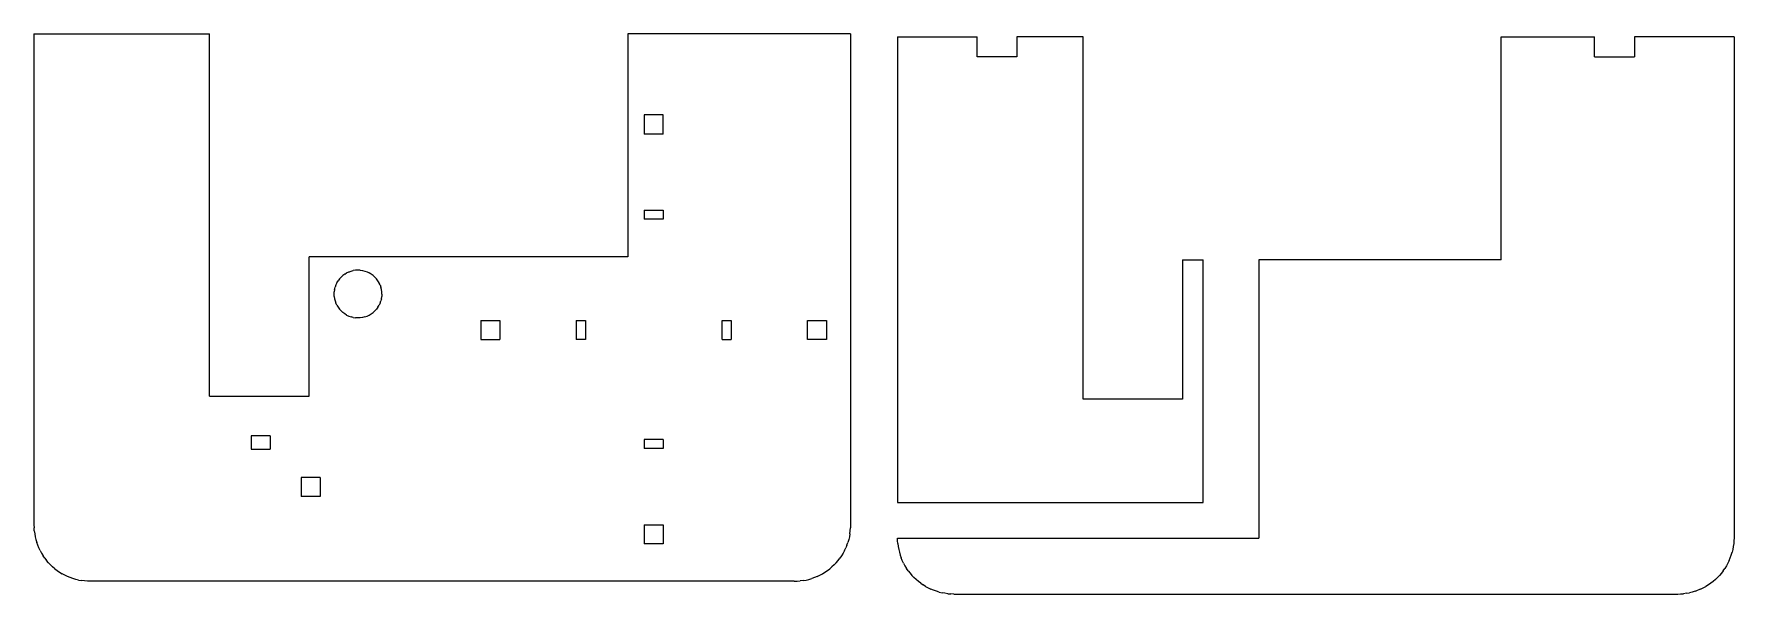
# Model space of a CAD drawing. Header units: millimetres. Extents: x 208 to 635, y 36 to 177.
import ezdxf

# ---------------------------------------------------------------- set-up
doc = ezdxf.new("R2010")
doc.units = ezdxf.units.MM
doc.header["$MEASUREMENT"] = 0
doc.layers.get('0').update_dxf_attribs({"linetype": 'CONTINUOUS'})

msp = doc.modelspace()

# ---------------------------------------------------------------- linework, layer by layer
at = {"color": 1}
for p, q in [((208.08, 176.64), (252.16, 176.64)), ((208.08, 176.64), (208.08, 53.29)), ((252.16, 85.64), (252.16, 176.64)), ((357.16, 176.64), (357.16, 120.64)), ((413.08, 176.64), (357.16, 176.64)), ((413.08, 176.64), (413.08, 53.29)), ((424.84, 175.94), (424.84, 58.94)), ((424.84, 175.94), (444.84, 175.94)), ((444.84, 170.94), (444.84, 175.94)), ((471.42, 175.94), (454.84, 175.94)), ((454.84, 175.94), (454.84, 170.94)), ((471.42, 84.94), (471.42, 175.94)), ((576.42, 175.94), (599.84, 175.94)), ((576.42, 119.94), (576.42, 175.94)), ((599.84, 170.94), (599.84, 175.94)), ((609.84, 175.94), (609.84, 170.94)), ((634.84, 175.94), (609.84, 175.94)), ((634.84, 175.94), (634.84, 50.09)), ((454.84, 170.94), (444.84, 170.94)), ((599.84, 170.94), (609.84, 170.94)), ((366.06, 156.3), (361.26, 156.3)), ((361.26, 156.3), (361.26, 151.5)), ((366.06, 151.5), (366.06, 156.3)), ((366.06, 151.5), (361.26, 151.5)), ((361.26, 132.38), (366.06, 132.38)), ((361.26, 132.38), (361.26, 130.08)), ((366.06, 132.38), (366.06, 130.08)), ((366.06, 130.08), (361.26, 130.08)), ((357.16, 120.64), (277.16, 120.64)), ((277.16, 85.64), (277.16, 120.64)), ((496.42, 119.94), (496.42, 84.94)), ((496.42, 119.94), (501.54, 119.94)), ((501.54, 58.94), (501.54, 119.94)), ((576.42, 119.94), (515.54, 119.94)), ((515.54, 119.94), (515.54, 49.94)), ((285.16, 115.55), (284.76, 115.11)), ((285.16, 115.55), (285.59, 115.94)), ((286.07, 116.3), (285.59, 115.94)), ((286.07, 116.3), (286.57, 116.6)), ((286.57, 116.6), (287.1, 116.85)), ((287.1, 116.85), (287.25, 116.9)), ((287.1, 116.85), (287.2, 116.88)), ((287.2, 116.88), (287.66, 117.05)), ((287.25, 116.9), (287.66, 117.05)), ((287.66, 117.05), (288.23, 117.19)), ((288.81, 117.28), (288.23, 117.19)), ((289.4, 117.31), (288.81, 117.28)), ((289.99, 117.28), (289.4, 117.31)), ((289.99, 117.28), (290.57, 117.19)), ((290.57, 117.19), (291.14, 117.05)), ((291.14, 117.05), (291.69, 116.85)), ((291.69, 116.85), (292.23, 116.6)), ((292.73, 116.3), (292.23, 116.6)), ((293.2, 115.94), (292.73, 116.3)), ((293.64, 115.55), (293.2, 115.94)), ((293.64, 115.55), (294.04, 115.11)), ((283.4, 111.31), (283.43, 111.89)), ((283.43, 110.72), (283.4, 111.31)), ((283.51, 112.48), (283.43, 111.89)), ((283.51, 112.48), (283.66, 113.05)), ((283.86, 113.6), (283.66, 113.05)), ((284.11, 114.14), (283.86, 113.6)), ((284.11, 114.14), (284.41, 114.64)), ((284.76, 115.11), (284.41, 114.64)), ((294.39, 114.64), (294.04, 115.11)), ((294.69, 114.14), (294.39, 114.64)), ((294.68, 114.15), (294.39, 114.64)), ((294.69, 114.14), (294.68, 114.15)), ((294.72, 114.07), (294.69, 114.14)), ((294.94, 113.6), (294.69, 114.14)), ((294.94, 113.6), (294.72, 114.07)), ((294.94, 113.6), (295.14, 113.05)), ((295.28, 112.48), (295.14, 113.05)), ((295.37, 111.89), (295.28, 112.48)), ((295.4, 111.31), (295.37, 111.89)), ((295.4, 111.31), (295.37, 110.72)), ((283.43, 110.72), (283.51, 110.14)), ((283.51, 110.14), (283.66, 109.57)), ((283.66, 109.57), (283.86, 109.01)), ((284.11, 108.48), (283.86, 109.01)), ((284.11, 108.48), (284.41, 107.97)), ((284.41, 107.97), (284.76, 107.5)), ((285.16, 107.06), (284.76, 107.5)), ((285.16, 107.06), (285.59, 106.67)), ((293.64, 107.06), (293.2, 106.67)), ((293.64, 107.06), (294.04, 107.5)), ((294.39, 107.97), (294.04, 107.5)), ((294.39, 107.97), (294.69, 108.48)), ((294.94, 109.01), (294.69, 108.48)), ((294.94, 109.01), (295.14, 109.57)), ((295.28, 110.14), (295.14, 109.57)), ((295.28, 110.14), (295.37, 110.72)), ((286.07, 106.32), (285.59, 106.67)), ((286.57, 106.02), (286.07, 106.32)), ((286.57, 106.02), (287.1, 105.76)), ((287.1, 105.76), (287.66, 105.57)), ((288.23, 105.42), (287.66, 105.57)), ((288.23, 105.42), (288.81, 105.34)), ((289.4, 105.31), (288.81, 105.34)), ((289.99, 105.34), (289.4, 105.31)), ((290.57, 105.42), (289.99, 105.34)), ((291.14, 105.57), (290.57, 105.42)), ((291.14, 105.57), (291.69, 105.76)), ((291.69, 105.76), (292.23, 106.02)), ((292.23, 106.02), (292.73, 106.32)), ((292.73, 106.32), (293.2, 106.67)), ((320.26, 104.68), (320.26, 99.88)), ((320.26, 104.68), (325.06, 104.68)), ((325.06, 104.68), (325.06, 99.88)), ((344.2, 104.68), (344.2, 99.88)), ((344.2, 104.68), (346.51, 104.68)), ((346.51, 104.68), (346.51, 99.88)), ((380.81, 99.88), (380.81, 104.68)), ((380.81, 104.68), (383.11, 104.68)), ((383.11, 104.68), (383.11, 99.88)), ((402.26, 99.88), (402.26, 104.68)), ((402.26, 104.68), (407.06, 104.68)), ((407.06, 104.68), (407.06, 99.88)), ((320.26, 99.88), (325.06, 99.88)), ((346.51, 99.88), (344.2, 99.88)), ((380.81, 99.88), (383.11, 99.88)), ((407.06, 99.88), (402.26, 99.88)), ((252.16, 85.64), (277.16, 85.64)), ((496.42, 84.94), (471.42, 84.94)), ((267.4, 75.67), (262.6, 75.67)), ((262.6, 75.67), (262.6, 72.37)), ((267.4, 75.67), (267.4, 72.37)), ((366.06, 74.78), (361.26, 74.78)), ((361.26, 74.78), (361.26, 72.48)), ((366.06, 74.78), (366.06, 72.48)), ((262.6, 72.37), (267.4, 72.37)), ((366.06, 72.48), (361.26, 72.48)), ((279.94, 65.26), (275.14, 65.26)), ((275.14, 65.26), (275.14, 60.46)), ((279.94, 65.26), (279.94, 60.46)), ((279.94, 60.46), (275.14, 60.46)), ((424.84, 58.94), (501.54, 58.94)), ((208.08, 53.29), (208.1, 52.55)), ((208.16, 51.81), (208.1, 52.55)), ((208.16, 51.81), (208.25, 51.07)), ((361.26, 53.35), (361.26, 48.55)), ((361.26, 53.35), (366.06, 53.35)), ((366.06, 53.35), (366.06, 48.55)), ((412.91, 51.07), (413, 51.81)), ((413, 51.81), (413.06, 52.55)), ((413.08, 53.29), (413.06, 52.55)), ((208.25, 51.07), (208.39, 50.35)), ((208.39, 50.35), (208.56, 49.63)), ((208.56, 49.63), (208.77, 48.92)), ((209.02, 48.22), (208.77, 48.92)), ((209.3, 47.53), (209.02, 48.22)), ((209.62, 46.87), (209.3, 47.53)), ((366.06, 48.55), (361.26, 48.55)), ((411.54, 46.87), (411.86, 47.53)), ((412.14, 48.22), (411.86, 47.53)), ((412.14, 48.22), (412.39, 48.92)), ((412.6, 49.63), (412.39, 48.92)), ((412.77, 50.35), (412.6, 49.63)), ((412.91, 51.07), (412.77, 50.35)), ((424.84, 49.94), (515.54, 49.94)), ((424.86, 49.35), (424.84, 49.94)), ((424.92, 48.61), (424.86, 49.35)), ((424.92, 48.61), (425.01, 47.87)), ((425.01, 47.87), (425.15, 47.15)), ((425.15, 47.15), (425.32, 46.43)), ((634.53, 47.15), (634.36, 46.43)), ((634.66, 47.87), (634.53, 47.15)), ((634.76, 48.61), (634.66, 47.87)), ((634.82, 49.35), (634.76, 48.61)), ((634.84, 50.09), (634.82, 49.35)), ((209.62, 46.87), (209.98, 46.22)), ((209.98, 46.22), (210.36, 45.58)), ((210.78, 44.97), (210.36, 45.58)), ((210.78, 44.97), (211.23, 44.39)), ((211.71, 43.82), (211.23, 44.39)), ((212.22, 43.29), (211.71, 43.82)), ((212.22, 43.29), (212.76, 42.78)), ((213.32, 42.3), (212.76, 42.78)), ((408.4, 42.78), (407.84, 42.3)), ((408.94, 43.29), (408.4, 42.78)), ((408.94, 43.29), (409.45, 43.82)), ((409.45, 43.82), (409.93, 44.39)), ((409.93, 44.39), (410.38, 44.97)), ((410.8, 45.58), (410.38, 44.97)), ((411.19, 46.22), (410.8, 45.58)), ((411.54, 46.87), (411.19, 46.22)), ((425.32, 46.43), (425.53, 45.72)), ((425.53, 45.72), (425.78, 45.02)), ((426.06, 44.33), (425.78, 45.02)), ((426.38, 43.67), (426.06, 44.33)), ((426.38, 43.67), (426.73, 43.02)), ((426.73, 43.02), (427.12, 42.38)), ((632.94, 43.02), (632.56, 42.38)), ((633.3, 43.67), (632.94, 43.02)), ((633.62, 44.33), (633.3, 43.67)), ((633.62, 44.33), (633.9, 45.02)), ((633.9, 45.02), (634.15, 45.72)), ((634.15, 45.72), (634.36, 46.43)), ((213.32, 42.3), (213.91, 41.85)), ((213.91, 41.85), (214.52, 41.43)), ((214.52, 41.43), (215.15, 41.04)), ((215.8, 40.69), (215.15, 41.04)), ((216.47, 40.37), (215.8, 40.69)), ((217.15, 40.08), (216.47, 40.37)), ((217.85, 39.84), (217.15, 40.08)), ((218.56, 39.63), (217.85, 39.84)), ((219.28, 39.45), (218.56, 39.63)), ((219.28, 39.45), (220.01, 39.32)), ((220.74, 39.22), (220.01, 39.32)), ((221.48, 39.16), (220.74, 39.22)), ((222.22, 39.14), (221.48, 39.16)), ((398.94, 39.14), (222.22, 39.14)), ((398.94, 39.14), (399.68, 39.16)), ((399.68, 39.16), (400.42, 39.22)), ((401.15, 39.32), (400.42, 39.22)), ((401.15, 39.32), (401.88, 39.45)), ((401.88, 39.45), (402.6, 39.63)), ((402.6, 39.63), (403.31, 39.84)), ((404.01, 40.08), (403.31, 39.84)), ((404.69, 40.37), (404.01, 40.08)), ((404.69, 40.37), (405.36, 40.69)), ((405.36, 40.69), (406.01, 41.04)), ((406.01, 41.04), (406.64, 41.43)), ((406.64, 41.43), (407.25, 41.85)), ((407.25, 41.85), (407.84, 42.3)), ((427.54, 41.77), (427.12, 42.38)), ((427.54, 41.77), (427.99, 41.19)), ((427.99, 41.19), (428.47, 40.62)), ((428.47, 40.62), (428.98, 40.09)), ((429.52, 39.58), (428.98, 40.09)), ((430.08, 39.1), (429.52, 39.58)), ((430.67, 38.65), (430.08, 39.1)), ((430.67, 38.65), (431.28, 38.23)), ((629.01, 38.65), (628.4, 38.23)), ((629.6, 39.1), (629.01, 38.65)), ((630.16, 39.58), (629.6, 39.1)), ((630.16, 39.58), (630.7, 40.09)), ((631.21, 40.62), (630.7, 40.09)), ((631.69, 41.19), (631.21, 40.62)), ((632.14, 41.77), (631.69, 41.19)), ((632.14, 41.77), (632.56, 42.38)), ((431.91, 37.84), (431.28, 38.23)), ((431.91, 37.84), (432.56, 37.49)), ((432.56, 37.49), (433.23, 37.17)), ((433.91, 36.88), (433.23, 37.17)), ((434.61, 36.64), (433.91, 36.88)), ((435.32, 36.43), (434.61, 36.64)), ((435.32, 36.43), (436.04, 36.25)), ((436.77, 36.12), (436.04, 36.25)), ((437.5, 36.02), (436.77, 36.12)), ((437.5, 36.02), (438.24, 35.96)), ((438.98, 35.94), (438.24, 35.96)), ((438.98, 35.94), (620.7, 35.94)), ((620.7, 35.94), (621.44, 35.96)), ((621.44, 35.96), (622.17, 36.02)), ((622.91, 36.12), (622.17, 36.02)), ((622.91, 36.12), (623.64, 36.25)), ((624.36, 36.43), (623.64, 36.25)), ((625.07, 36.64), (624.36, 36.43)), ((625.07, 36.64), (625.76, 36.88)), ((626.45, 37.17), (625.76, 36.88)), ((626.45, 37.17), (627.12, 37.49)), ((627.12, 37.49), (627.77, 37.84)), ((628.4, 38.23), (627.77, 37.84))]:
    msp.add_line(p, q, dxfattribs=at)

doc.saveas('drawing.dxf')
